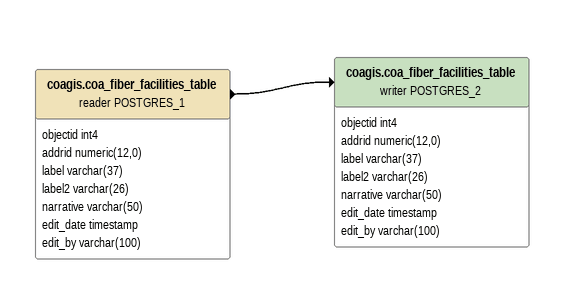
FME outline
coagis.coa_fiber_facilities_table (reader POSTGRES_1)
    attributes: objectid int4, addrid numeric(12,0), label varchar(37), label2 varchar(26), narrative varchar(50), edit_date timestamp, edit_by varchar(100)
    -> coagis.coa_fiber_facilities_table (writer POSTGRES_2)
coagis.coa_fiber_facilities_table (writer POSTGRES_2)
    attributes: objectid int4, addrid numeric(12,0), label varchar(37), label2 varchar(26), narrative varchar(50), edit_date timestamp, edit_by varchar(100)
